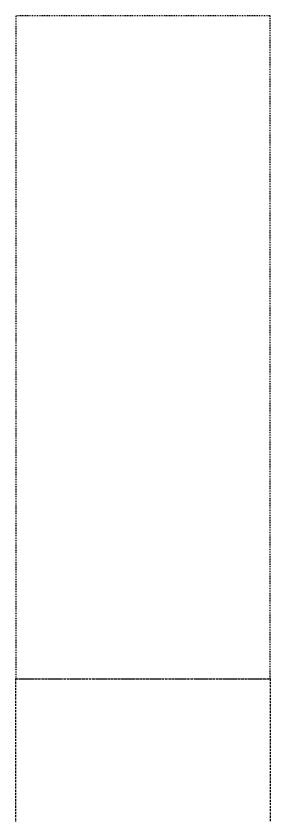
# Model space of a CAD drawing. Extents: x -76427 to 292734, y -42117 to 131250.
# Drawn here: x 15358.4 to 15508.4, y -35868.4 to -35397.3 of the extents above; entities that cross this region are included whole.
import ezdxf

# ---------------------------------------------------------------- set-up
doc = ezdxf.new("R2010")
doc.units = 0
doc.header["$LTSCALE"] = 10
for name, pattern in [('XFM7P10PV$0$Dashed', [2, 1, -1]), ('XFM7P10PV$0$HIDDEN', [0.375, 0.25, -0.125]), ('XFM7P10PV-200K$0$Dashed', [2, 1, -1]), ('XFM7P10PV-200K$0$HIDDEN', [0.375, 0.25, -0.125])]:
    doc.linetypes.add(name, pattern=pattern)
for name, color, linetype in [('XFM7P10PV$0$AP5B-SM-08-FNN-300-A(B)-LB1$0$0-支架', 252, 'Continuous'), ('XFM7P10PV$0$SUPPORT', 252, 'XFM7P10PV$0$Dashed'), ('XFM7P10PV-200K$0$AP5B-SM-08-FNN-300-A(B)-LB1$0$0-支架', 7, 'Continuous'), ('XFM7P10PV-200K$0$SUPPORT', 2, 'XFM7P10PV-200K$0$Dashed')]:
    doc.layers.add(name, color=color, linetype=linetype)

# ---------------------------------------------------------------- blocks, each defined once
blk = doc.blocks.new('XFM7P10PV-200K')
at = {"layer": 'XFM7P10PV-200K$0$AP5B-SM-08-FNN-300-A(B)-LB1$0$0-支架', "linetype": 'XFM7P10PV-200K$0$HIDDEN', "ltscale": 0.5}
blk.add_lwpolyline([(15358.39, -35788.09), (15508.39, -35788.09), (15508.39, -39044.1), (15358.39, -39044.1)], close=True, dxfattribs=at)
at = {"layer": 'XFM7P10PV-200K$0$SUPPORT', "color": 2, "ltscale": 0.05}
blk.add_lwpolyline([(15508.39, -35788.09), (15508.39, -35397.31), (15358.39, -35397.32), (15358.39, -35788.1)], close=True, dxfattribs=at)
blk = doc.blocks.new('XFM7P10PV')
at = {"layer": 'XFM7P10PV$0$AP5B-SM-08-FNN-300-A(B)-LB1$0$0-支架', "linetype": 'XFM7P10PV$0$HIDDEN', "ltscale": 0.5}
blk.add_lwpolyline([(15358.39, -35788.09), (15508.39, -35788.09), (15508.39, -39044.1), (15358.39, -39044.1)], close=True, dxfattribs=at)
at = {"layer": 'XFM7P10PV$0$SUPPORT', "color": 2, "ltscale": 0.05}
blk.add_lwpolyline([(15508.39, -35788.09), (15508.39, -35397.31), (15358.39, -35397.32), (15358.39, -35788.1)], close=True, dxfattribs=at)

msp = doc.modelspace()

# ---------------------------------------------------------------- block references
for name in ['XFM7P10PV', 'XFM7P10PV-200K']:
    msp.add_blockref(name, (0, 0))

doc.saveas('drawing.dxf')
